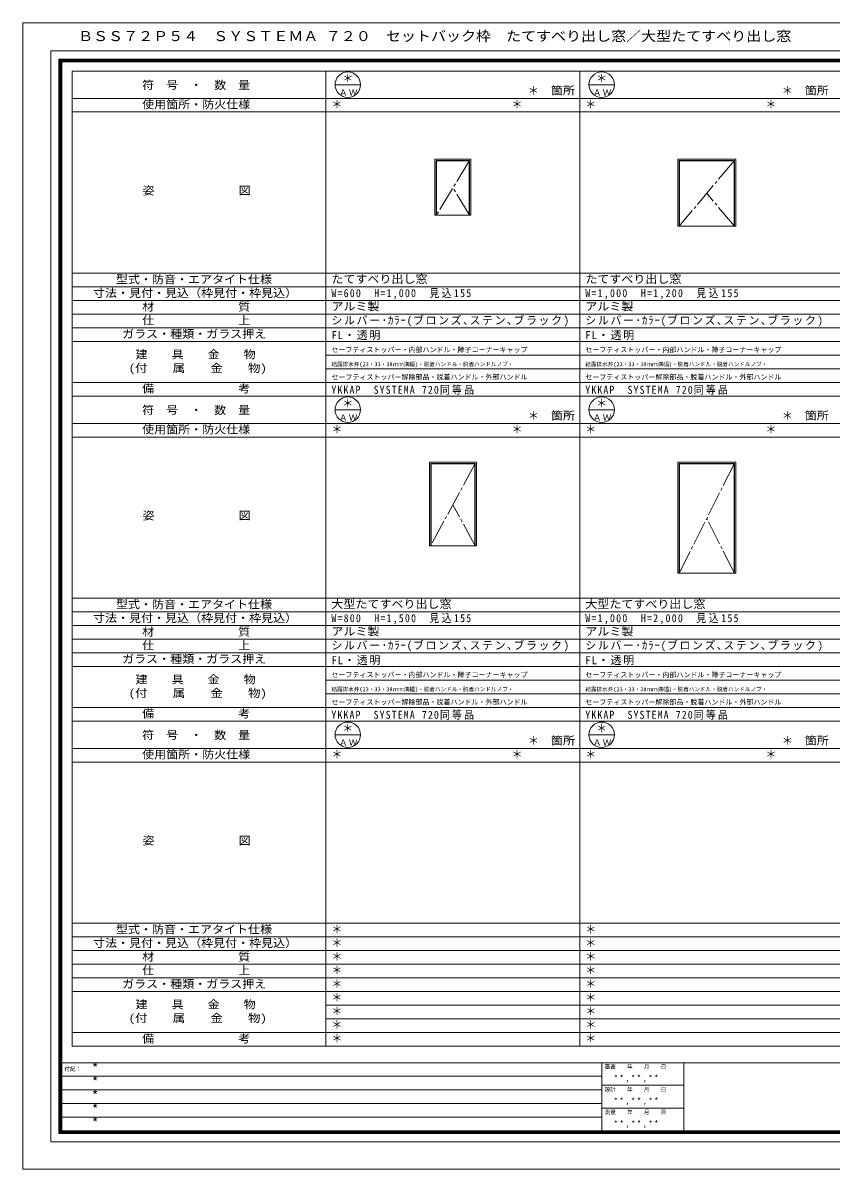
# Model space of a CAD drawing. Units: millimetres, scale not verified. Extents: x -14850 to 14850, y -10500 to 10500.
# Drawn here: x -14850 to -49, y -10500 to 10500 of the extents above; entities that cross this region are included whole.
import ezdxf
from ezdxf.enums import TextEntityAlignment as Align

# ---------------------------------------------------------------- set-up
doc = ezdxf.new("R2010")
doc.units = ezdxf.units.MM
doc.header["$LTSCALE"] = 50
doc.linetypes.add('CHAIN2', pattern=[12, 9, -1, 1, -1])
doc.layers.add('0-0_0', color=7, linetype='Continuous')
doc.layers.add('0-1_USER1', color=7, linetype='Continuous', lineweight=9)
doc.layers.add('0-2_YKK_ZWAK', color=4, linetype='Continuous', lineweight=9)
doc.styles.add('ＭＳ ゴシック', font='')
doc.styles.get('ＭＳ ゴシック').set_extended_font_data('MS Gothic')

msp = doc.modelspace()

# ---------------------------------------------------------------- linework, layer by layer
at = {"layer": '0-1_USER1'}
for p, q in [((-14850, -10500), (-14850, 10500)), ((-14850, 10500), (14850, 10500)), ((-14340.23, -9999.25), (-14340.23, 9987.41)), ((-14340.23, 9987.41), (14340.79, 9987.41)), ((-14190.23, -9849.81), (-14190.23, 9837.97)), ((-14190.23, 9837.97), (14190.23, 9837.97)), ((-14177.82, -9837.41), (-14177.82, 9825.57)), ((-14177.82, 9825.57), (14177.82, 9825.57)), ((-14164.85, -9825), (-14164.85, 9812.59)), ((-14164.85, 9812.59), (14165.42, 9812.59)), ((-14152.44, -9812.03), (-14152.44, 9799.62)), ((-14152.44, 9799.62), (14152.45, 9799.62)), ((-14140.04, -9799.06), (-14140.04, 9787.22)), ((-14140.04, 9787.22), (14140.04, 9787.22)), ((-13949.96, -8247.06), (-13949.96, 9617.94)), ((-13949.96, 9617.94), (13950.04, 9617.94)), ((-9299.96, -8247.06), (-9299.96, 9617.94)), ((-4649.96, -8247.06), (-4649.96, 9617.94)), ((-9133.29, 9367.94), (-8666.63, 9367.94)), ((-4483.29, 9367.94), (-4016.63, 9367.94)), ((-13949.96, 9117.94), (13950.04, 9117.94)), ((-13949.96, 8867.94), (13950.04, 8867.94)), ((-13949.96, 5912.94), (13950.04, 5912.94)), ((-13949.96, 5662.94), (13950.04, 5662.94)), ((-13949.96, 5412.94), (13950.04, 5412.94)), ((-13949.96, 5162.94), (13950.04, 5162.94)), ((-13949.96, 4912.94), (13950.04, 4912.94)), ((-13949.96, 4662.94), (13950.04, 4662.94)), ((-9299.96, 4412.94), (13950.04, 4412.94)), ((-9299.96, 4162.94), (13950.04, 4162.94)), ((-13949.96, 3912.94), (13950.04, 3912.94)), ((-13949.96, 3662.94), (13950.04, 3662.94)), ((-9133.29, 3412.94), (-8666.63, 3412.94)), ((-4483.29, 3412.94), (-4016.63, 3412.94)), ((-13949.96, 3162.94), (13950.04, 3162.94)), ((-13949.96, 2912.94), (13950.04, 2912.94)), ((-13949.96, -42.06), (13950.04, -42.06)), ((-13949.96, -292.06), (13950.04, -292.06)), ((-13949.96, -542.06), (13950.04, -542.06)), ((-13949.96, -792.06), (13950.04, -792.06)), ((-13949.96, -1042.06), (13950.04, -1042.06)), ((-13949.96, -1292.06), (13950.04, -1292.06)), ((-9299.96, -1542.06), (13950.04, -1542.06)), ((-9299.96, -1792.06), (13950.04, -1792.06)), ((-13949.96, -2042.06), (13950.04, -2042.06)), ((-13949.96, -2292.06), (13950.04, -2292.06)), ((-9133.29, -2542.06), (-8666.63, -2542.06)), ((-4483.29, -2542.06), (-4016.63, -2542.06)), ((-13949.96, -2792.06), (13950.04, -2792.06)), ((-13949.96, -3042.06), (13950.04, -3042.06)), ((-13949.96, -5997.06), (13950.04, -5997.06)), ((-13949.96, -6247.06), (13950.04, -6247.06)), ((-13949.96, -6497.06), (13950.04, -6497.06)), ((-13949.96, -6747.06), (13950.04, -6747.06)), ((-13949.96, -6997.06), (13950.04, -6997.06)), ((-13949.96, -7247.06), (13950.04, -7247.06)), ((-9299.96, -7497.06), (13950.04, -7497.06)), ((-9299.96, -7747.06), (13950.04, -7747.06)), ((-13949.96, -7997.06), (13950.04, -7997.06)), ((-13949.96, -8247.06), (13950.04, -8247.06)), ((-14190.23, -8550.56), (14190.23, -8550.56)), ((-4245.68, -8550.56), (-4245.68, -9849.81)), ((-2746.8, -8550.56), (-2746.8, -9849.81)), ((-4245.68, -8798.68), (-14190.23, -8798.68)), ((-2746.8, -8965.6), (-4245.68, -8965.6)), ((-4245.68, -9049.62), (-14190.23, -9049.62)), ((-4245.68, -9299.44), (-14190.23, -9299.44)), ((-2746.8, -9382.33), (-4245.68, -9382.33)), ((-4245.68, -9549.25), (-14190.23, -9549.25)), ((14190.23, -9849.81), (-14190.23, -9849.81)), ((14177.82, -9837.41), (-14177.82, -9837.41)), ((14165.42, -9825), (-14164.85, -9825)), ((14152.45, -9812.03), (-14152.44, -9812.03)), ((14140.04, -9799.06), (-14140.04, -9799.06)), ((14340.79, -9999.25), (-14340.23, -9999.25)), ((-14850, -10500), (14850, -10500))]:
    msp.add_line(p, q, dxfattribs=at)
for centre in [(-8899.96, 9367.94), (-4249.96, 9367.94), (-8899.96, 3412.94), (-4249.96, 3412.94), (-8899.96, -2542.06), (-4249.96, -2542.06)]:
    msp.add_circle(centre, 233.33, dxfattribs=at)
at = {"layer": '0-2_YKK_ZWAK'}
for p, q in [((-7304.96, 6975.44), (-7304.96, 8005.44)), ((-7304.96, 8005.44), (-6644.96, 8005.44)), ((-7279.96, 6975.44), (-7279.96, 7980.43)), ((-7279.96, 7980.43), (-6669.96, 7980.43)), ((-6669.96, 6975.44), (-6669.96, 7980.43)), ((-6644.96, 6975.44), (-6644.96, 8005.44)), ((-2854.96, 6775.44), (-2854.96, 8005.44)), ((-2854.96, 8005.44), (-1794.96, 8005.44)), ((-2829.96, 6775.44), (-2829.96, 7980.43)), ((-2829.96, 7980.43), (-1819.96, 7980.43)), ((-1819.96, 6775.44), (-1819.96, 7980.43)), ((-1794.96, 6775.44), (-1794.96, 8005.44)), ((-7274.96, 6975.44), (-7274.96, 7975.44)), ((-7274.96, 7975.44), (-6674.96, 7975.44)), ((-6674.96, 6975.44), (-6674.96, 7975.44)), ((-2824.96, 6775.44), (-2824.96, 7975.44)), ((-2824.96, 7975.44), (-1824.96, 7975.44)), ((-1824.96, 6775.44), (-1824.96, 7975.44)), ((-7304.96, 6975.44), (-6644.96, 6975.44)), ((-2854.96, 6775.44), (-1794.96, 6775.44)), ((-7404.96, 2450.44), (-6544.96, 2450.44)), ((-7404.96, 920.44), (-7404.96, 2450.44)), ((-7379.96, 2425.44), (-6569.96, 2425.44)), ((-7379.96, 920.44), (-7379.96, 2425.44)), ((-7374.96, 2420.44), (-6574.96, 2420.44)), ((-7374.96, 920.44), (-7374.96, 2420.44)), ((-6574.96, 920.44), (-6574.96, 2420.44)), ((-6569.96, 920.44), (-6569.96, 2425.44)), ((-6544.96, 920.44), (-6544.96, 2450.44)), ((-2854.96, 2450.44), (-1794.96, 2450.44)), ((-2854.96, 420.44), (-2854.96, 2450.44)), ((-2829.96, 2425.44), (-1819.96, 2425.44)), ((-2829.96, 420.44), (-2829.96, 2425.44)), ((-2824.96, 2420.44), (-1824.96, 2420.44)), ((-2824.96, 420.44), (-2824.96, 2420.44)), ((-1824.96, 420.44), (-1824.96, 2420.44)), ((-1819.96, 420.44), (-1819.96, 2425.44)), ((-1794.96, 420.44), (-1794.96, 2450.44)), ((-7404.96, 920.44), (-6544.96, 920.44)), ((-2854.96, 420.44), (-1794.96, 420.44))]:
    msp.add_line(p, q, dxfattribs=at)
at = {"layer": '0-2_YKK_ZWAK', "linetype": 'CHAIN2'}
for p, q in [((-6669.96, 7980.43), (-7279.96, 6975.44)), ((-1819.96, 7980.43), (-2829.96, 6775.44)), ((-6669.96, 6975.44), (-6974.96, 7477.94)), ((-1819.96, 6775.44), (-2324.96, 7377.94)), ((-6569.96, 2425.44), (-7379.96, 920.44)), ((-1819.96, 2425.44), (-2829.96, 420.44)), ((-6569.96, 920.44), (-6974.96, 1672.94)), ((-1819.96, 420.44), (-2324.96, 1422.94))]:
    msp.add_line(p, q, dxfattribs=at)

# ---------------------------------------------------------------- texts
at = {"layer": '0-0_0', "color": 3, "style": 'ＭＳ ゴシック', "width": 1.1}
msp.add_text('ＢＳＳ７２Ｐ５４\u3000ＳＹＳＴＥＭＡ ７２０\u3000セットバック枠\u3000たてすべり出し窓／大型たてすべり出し窓', height=183.3, dxfattribs=at).set_placement((-13840.23, 10112.41), align=Align.BOTTOM_LEFT)
at = {"layer": '0-0_0', "style": 'ＭＳ ゴシック'}
for p in [(-8999.96, 9367.94), (-4349.96, 9367.94), (-5599.96, 9142.94), (-949.96, 9142.94), (-9199.96, 8892.94), (-5899.96, 8892.94), (-4549.96, 8892.94), (-1249.96, 8892.94), (-8999.96, 3412.94), (-4349.96, 3412.94), (-5599.96, 3187.94), (-949.96, 3187.94), (-9199.96, 2937.94), (-5899.96, 2937.94), (-4549.96, 2937.94), (-1249.96, 2937.94), (-8999.96, -2542.06), (-4349.96, -2542.06), (-5599.96, -2767.06), (-949.96, -2767.06), (-9199.96, -3017.06), (-5899.96, -3017.06), (-4549.96, -3017.06), (-1249.96, -3017.06), (-9199.96, -6222.06), (-4549.96, -6222.06), (-9199.96, -6472.06), (-4549.96, -6472.06), (-9199.96, -6722.06), (-4549.96, -6722.06), (-9199.96, -6972.06), (-4549.96, -6972.06), (-9199.96, -7222.06), (-4549.96, -7222.06), (-9199.96, -7472.06), (-4549.96, -7472.06), (-9199.96, -7722.06), (-4549.96, -7722.06), (-9199.96, -7972.06), (-4549.96, -7972.06), (-9199.96, -8222.06), (-4549.96, -8222.06)]:
    msp.add_text('＊', height=146.6, dxfattribs=at).set_placement(p, align=Align.BOTTOM_LEFT)
at = {"layer": '0-0_0', "style": 'ＭＳ ゴシック', "width": 1.1}
for s, p in [('たてすべり出し窓', (-9199.96, 5687.94)), ('たてすべり出し窓', (-4549.96, 5687.94)), ('アルミ製', (-9199.96, 5187.94)), ('アルミ製', (-4549.96, 5187.94)), ('大型たてすべり出し窓', (-9199.96, -267.06)), ('大型たてすべり出し窓', (-4549.96, -267.06)), ('アルミ製', (-9199.96, -767.06)), ('アルミ製', (-4549.96, -767.06))]:
    msp.add_text(s, height=146.6, dxfattribs=at).set_placement(p, align=Align.BOTTOM_LEFT)
at = {"layer": '0-0_0', "color": 4, "style": 'ＭＳ ゴシック'}
for s, height, p in [('セーフティストッパー・内部ハンドル・障子コーナーキャップ', 91.64, (-9199.96, 4437.94)), ('セーフティストッパー・内部ハンドル・障子コーナーキャップ', 91.64, (-4549.96, 4437.94)), ('結露排水弁(23・33・38ｍｍ溝幅)・脱着ハンドル・脱着ハンドルノブ・', 73.31, (-9199.96, 4187.94)), ('結露排水弁(23・33・38ｍｍ溝幅)・脱着ハンドル・脱着ハンドルノブ・', 73.31, (-4549.96, 4187.94)), ('セーフティストッパー解除部品・脱着ハンドル・外部ハンドル', 91.64, (-9199.96, 3937.94)), ('セーフティストッパー解除部品・脱着ハンドル・外部ハンドル', 91.64, (-4549.96, 3937.94)), ('セーフティストッパー・内部ハンドル・障子コーナーキャップ', 91.64, (-9199.96, -1517.06)), ('セーフティストッパー・内部ハンドル・障子コーナーキャップ', 91.64, (-4549.96, -1517.06)), ('結露排水弁(23・33・38ｍｍ溝幅)・脱着ハンドル・脱着ハンドルノブ・', 73.31, (-9199.96, -1767.06)), ('結露排水弁(23・33・38ｍｍ溝幅)・脱着ハンドル・脱着ハンドルノブ・', 73.31, (-4549.96, -1767.06)), ('セーフティストッパー解除部品・脱着ハンドル・外部ハンドル', 91.64, (-9199.96, -2017.06)), ('セーフティストッパー解除部品・脱着ハンドル・外部ハンドル', 91.64, (-4549.96, -2017.06))]:
    msp.add_text(s, height=height, dxfattribs=at).set_placement(p, align=Align.BOTTOM_LEFT)
at = {"layer": '0-0_0', "char_height": 146.6, "attachment_point": 7, "style": 'ＭＳ ゴシック'}
for s, insert in [('\\T1.25;\\W0.9;W=600\\~\\~H=1,000\\~\\~見込155', (-9199.96, 5437.94)), ('\\T1.26;\\W0.9;W=1,000\\~\\~H=1,200\\~\\~見込155', (-4549.96, 5437.94)), ('\\T1.15;シルバー･ｶﾗｰ(ブロンズ､ステン､ブラック)', (-9199.96, 4937.94)), ('\\T1.15;シルバー･ｶﾗｰ(ブロンズ､ステン､ブラック)', (-4549.96, 4937.94)), ('\\T1.16;FL・透明', (-9199.96, 4687.94)), ('\\T1.16;FL・透明', (-4549.96, 4687.94)), ('\\T1.23;\\W0.9;YKKAP\u3000SYSTEMA\\~720同等品', (-9199.96, 3687.94)), ('\\T1.23;\\W0.9;YKKAP\u3000SYSTEMA\\~720同等品', (-4549.96, 3687.94)), ('\\T1.25;\\W0.9;W=800\\~\\~H=1,500\\~\\~見込155', (-9199.96, -517.06)), ('\\T1.26;\\W0.9;W=1,000\\~\\~H=2,000\\~\\~見込155', (-4549.96, -517.06)), ('\\T1.15;シルバー･ｶﾗｰ(ブロンズ､ステン､ブラック)', (-9199.96, -1017.06)), ('\\T1.15;シルバー･ｶﾗｰ(ブロンズ､ステン､ブラック)', (-4549.96, -1017.06)), ('\\T1.16;FL・透明', (-9199.96, -1267.06)), ('\\T1.16;FL・透明', (-4549.96, -1267.06)), ('\\T1.23;\\W0.9;YKKAP\u3000SYSTEMA\\~720同等品', (-9199.96, -2267.06)), ('\\T1.23;\\W0.9;YKKAP\u3000SYSTEMA\\~720同等品', (-4549.96, -2267.06))]:
    msp.add_mtext(s, dxfattribs=dict(at, insert=insert))
at = {"layer": '0-1_USER1', "style": 'ＭＳ ゴシック'}
for s, width, p in [('符\u3000号\u3000・\u3000数\u3000量', 1.1, (-12666.33, 9242.94)), ('箇所', 1.1, (-5179.96, 9142.94)), ('箇所', 1.1, (-529.96, 9142.94)), ('使用箇所・防火仕様', 1.1, (-12666.33, 8887.94)), ('姿\u3000\u3000\u3000\u3000\u3000\u3000\u3000図', 1.1, (-12659.66, 7310.44)), ('型式・防音・エアタイト仕様', 1.1, (-13146.33, 5682.94)), ('寸法・見付・見込（枠見付・枠見込）', 1.1, (-13566.33, 5432.94)), ('材\u3000\u3000\u3000\u3000\u3000\u3000\u3000質', 1.1, (-12666.33, 5182.94)), ('仕\u3000\u3000\u3000\u3000\u3000\u3000\u3000上', 1.1, (-12666.33, 4932.94)), ('ガラス・種類・ガラス押え', 1.1, (-13033, 4682.94)), ('建\u3000\u3000具\u3000\u3000金\u3000\u3000物', 1.1, (-12786.33, 4307.94)), ('(付\u3000\u3000属\u3000\u3000金\u3000\u3000物)', 1.15, (-12913, 4057.94)), ('備\u3000\u3000\u3000\u3000\u3000\u3000\u3000考', 1.1, (-12666.33, 3682.94)), ('符\u3000号\u3000・\u3000数\u3000量', 1.1, (-12666.33, 3287.94)), ('箇所', 1.1, (-5179.96, 3187.94)), ('箇所', 1.1, (-529.96, 3187.94)), ('使用箇所・防火仕様', 1.1, (-12666.33, 2932.94)), ('姿\u3000\u3000\u3000\u3000\u3000\u3000\u3000図', 1.1, (-12659.66, 1355.44)), ('型式・防音・エアタイト仕様', 1.1, (-13146.33, -272.06)), ('寸法・見付・見込（枠見付・枠見込）', 1.1, (-13566.33, -522.06)), ('材\u3000\u3000\u3000\u3000\u3000\u3000\u3000質', 1.1, (-12666.33, -772.06)), ('仕\u3000\u3000\u3000\u3000\u3000\u3000\u3000上', 1.1, (-12666.33, -1022.06)), ('ガラス・種類・ガラス押え', 1.1, (-13033, -1272.06)), ('建\u3000\u3000具\u3000\u3000金\u3000\u3000物', 1.1, (-12786.33, -1647.06)), ('(付\u3000\u3000属\u3000\u3000金\u3000\u3000物)', 1.15, (-12913, -1897.06)), ('備\u3000\u3000\u3000\u3000\u3000\u3000\u3000考', 1.1, (-12666.33, -2272.06)), ('符\u3000号\u3000・\u3000数\u3000量', 1.1, (-12666.33, -2667.06)), ('箇所', 1.1, (-5179.96, -2767.06)), ('箇所', 1.1, (-529.96, -2767.06)), ('使用箇所・防火仕様', 1.1, (-12666.33, -3022.06)), ('姿\u3000\u3000\u3000\u3000\u3000\u3000\u3000図', 1.1, (-12659.66, -4599.56)), ('型式・防音・エアタイト仕様', 1.1, (-13146.33, -6227.06)), ('寸法・見付・見込（枠見付・枠見込）', 1.1, (-13566.33, -6477.06)), ('材\u3000\u3000\u3000\u3000\u3000\u3000\u3000質', 1.1, (-12666.33, -6727.06)), ('仕\u3000\u3000\u3000\u3000\u3000\u3000\u3000上', 1.1, (-12666.33, -6977.06)), ('ガラス・種類・ガラス押え', 1.1, (-13033, -7227.06)), ('建\u3000\u3000具\u3000\u3000金\u3000\u3000物', 1.1, (-12786.33, -7602.06)), ('(付\u3000\u3000属\u3000\u3000金\u3000\u3000物)', 1.15, (-12913, -7852.06)), ('備\u3000\u3000\u3000\u3000\u3000\u3000\u3000考', 1.1, (-12666.33, -8227.06))]:
    msp.add_text(s, height=146.6, dxfattribs=dict(at, width=width)).set_placement(p, align=Align.BOTTOM_LEFT)
at = {"layer": '0-1_USER1', "color": 3, "style": 'ＭＳ ゴシック'}
for p in [(-13590.04, -8798.68), (-13590.04, -9049.62), (-13590.04, -9299.62), (-13590.04, -9550.38), (-13590.04, -9800.38)]:
    msp.add_text('*', height=183.3, dxfattribs=at).set_placement(p, align=Align.BOTTOM_LEFT)
at = {"layer": '0-1_USER1', "color": 4, "style": 'ＭＳ ゴシック'}
for s, p in [('審査\u3000\u3000年\u3000\u3000月\u3000\u3000日', (-4195.68, -8683.68)), ('付記：', (-14090.04, -8723.68)), ('設計\u3000\u3000年\u3000\u3000月\u3000\u3000日', (-4195.68, -9098.72)), ('測量\u3000\u3000年\u3000\u3000月\u3000\u3000日', (-4195.68, -9515.45))]:
    msp.add_text(s, height=73.31, dxfattribs=at).set_placement(p, align=Align.BOTTOM_LEFT)
at = {"layer": '0-1_USER1', "char_height": 110, "attachment_point": 7, "style": 'ＭＳ ゴシック'}
for s, insert in [('\\T1.17;ＡＷ', (-9059.96, 9167.94)), ('\\T1.17;ＡＷ', (-4409.96, 9167.94)), ('\\T1.17;ＡＷ', (-9059.96, 3212.94)), ('\\T1.17;ＡＷ', (-4409.96, 3212.94)), ('\\T1.17;ＡＷ', (-9059.96, -2742.06)), ('\\T1.17;ＡＷ', (-4409.96, -2742.06)), ('\\T1.39;\\W0.85;**,**,**', (-4029.7, -8916.54)), ('\\T1.39;\\W0.85;**,**,**', (-4029.7, -9333.27)), ('\\T1.39;\\W0.85;**,**,**', (-4029.7, -9750))]:
    msp.add_mtext(s, dxfattribs=dict(at, insert=insert))

doc.saveas('drawing.dxf')
